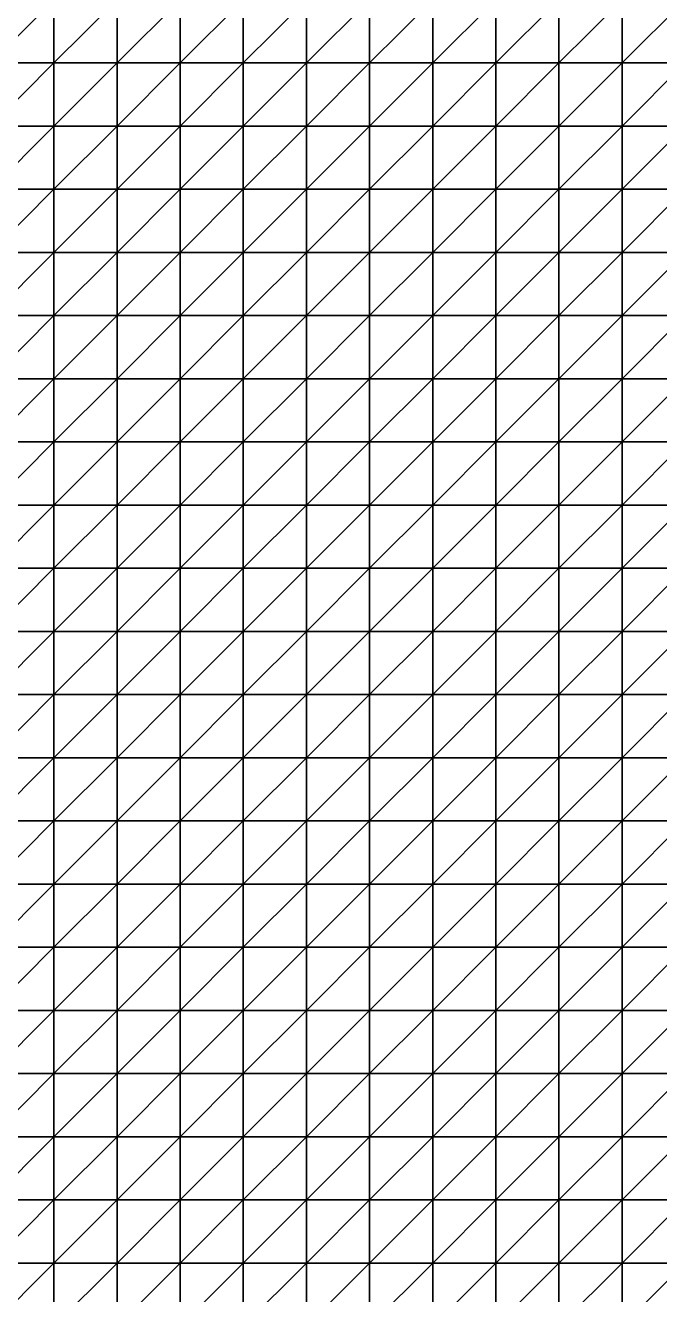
# Model space of a CAD drawing. Header units: metres. Extents: x 351000 to 353000, y 7455000 to 7457000.
# Drawn here: x 352239 to 352490, y 7455988 to 7456490 of the extents above; entities that cross this region are included whole.
import ezdxf

# ---------------------------------------------------------------- set-up
doc = ezdxf.new("R2010")
doc.units = ezdxf.units.M

msp = doc.modelspace()

# ---------------------------------------------------------------- linework, layer by layer
at = {"layer": 'TOP_OF_HYPOGENE_TOH'}
for points in [[(352225, 7456475, 1169.61), (352250, 7456475, 1164.78), (352250, 7456500, 1168.86)], [(352225, 7456475, 1169.61), (352250, 7456500, 1168.86), (352225, 7456500, 1174.93)], [(352250, 7456475, 1164.78), (352275, 7456475, 1161.96), (352275, 7456500, 1163.73)], [(352250, 7456475, 1164.78), (352275, 7456500, 1163.73), (352250, 7456500, 1168.86)], [(352275, 7456475, 1161.96), (352300, 7456475, 1161.4), (352300, 7456500, 1160.04)], [(352275, 7456475, 1161.96), (352300, 7456500, 1160.04), (352275, 7456500, 1163.73)], [(352300, 7456475, 1161.4), (352325, 7456475, 1163.26), (352325, 7456500, 1158.34)], [(352300, 7456475, 1161.4), (352325, 7456500, 1158.34), (352300, 7456500, 1160.04)], [(352325, 7456475, 1163.26), (352350, 7456475, 1167.53), (352350, 7456500, 1158.99)], [(352325, 7456475, 1163.26), (352350, 7456500, 1158.99), (352325, 7456500, 1158.34)], [(352350, 7456475, 1167.53), (352375, 7456475, 1173.65), (352375, 7456500, 1161.73)], [(352350, 7456475, 1167.53), (352375, 7456500, 1161.73), (352350, 7456500, 1158.99)], [(352375, 7456475, 1173.65), (352400, 7456475, 1180.23), (352400, 7456500, 1165.46)], [(352375, 7456475, 1173.65), (352400, 7456500, 1165.46), (352375, 7456500, 1161.73)], [(352400, 7456475, 1180.23), (352425, 7456475, 1185.35), (352425, 7456500, 1168.48)], [(352400, 7456475, 1180.23), (352425, 7456500, 1168.48), (352400, 7456500, 1165.46)], [(352425, 7456475, 1185.35), (352450, 7456475, 1187.25), (352450, 7456500, 1169.11)], [(352425, 7456475, 1185.35), (352450, 7456500, 1169.11), (352425, 7456500, 1168.48)], [(352450, 7456475, 1187.25), (352475, 7456475, 1185.13), (352475, 7456500, 1166.54)], [(352450, 7456475, 1187.25), (352475, 7456500, 1166.54), (352450, 7456500, 1169.11)], [(352475, 7456475, 1185.13), (352500, 7456475, 1179.49), (352500, 7456500, 1161.14)], [(352475, 7456475, 1185.13), (352500, 7456500, 1161.14), (352475, 7456500, 1166.54)], [(352225, 7456450, 1166.2), (352250, 7456450, 1162.81), (352250, 7456475, 1164.78)], [(352225, 7456450, 1166.2), (352250, 7456475, 1164.78), (352225, 7456475, 1169.61)], [(352250, 7456450, 1162.81), (352275, 7456450, 1162.19), (352275, 7456475, 1161.96)], [(352250, 7456450, 1162.81), (352275, 7456475, 1161.96), (352250, 7456475, 1164.78)], [(352275, 7456450, 1162.19), (352300, 7456450, 1164.19), (352300, 7456475, 1161.4)], [(352275, 7456450, 1162.19), (352300, 7456475, 1161.4), (352275, 7456475, 1161.96)], [(352300, 7456450, 1164.19), (352325, 7456450, 1168.64), (352325, 7456475, 1163.26)], [(352300, 7456450, 1164.19), (352325, 7456475, 1163.26), (352300, 7456475, 1161.4)], [(352325, 7456450, 1168.64), (352350, 7456450, 1175.31), (352350, 7456475, 1167.53)], [(352325, 7456450, 1168.64), (352350, 7456475, 1167.53), (352325, 7456475, 1163.26)], [(352350, 7456450, 1175.31), (352375, 7456450, 1183.5), (352375, 7456475, 1173.65)], [(352350, 7456450, 1175.31), (352375, 7456475, 1173.65), (352350, 7456475, 1167.53)], [(352375, 7456450, 1183.5), (352400, 7456450, 1191.33), (352400, 7456475, 1180.23)], [(352375, 7456450, 1183.5), (352400, 7456475, 1180.23), (352375, 7456475, 1173.65)], [(352400, 7456450, 1191.33), (352425, 7456450, 1193.7), (352425, 7456475, 1185.35)], [(352400, 7456450, 1191.33), (352425, 7456475, 1185.35), (352400, 7456475, 1180.23)], [(352425, 7456450, 1193.7), (352450, 7456450, 1197.53), (352450, 7456475, 1187.25)], [(352425, 7456450, 1193.7), (352450, 7456475, 1187.25), (352425, 7456475, 1185.35)], [(352450, 7456450, 1197.53), (352475, 7456450, 1199.98), (352475, 7456475, 1185.13)], [(352450, 7456450, 1197.53), (352475, 7456475, 1185.13), (352450, 7456475, 1187.25)], [(352475, 7456450, 1199.98), (352500, 7456450, 1195.03), (352500, 7456475, 1179.49)], [(352475, 7456450, 1199.98), (352500, 7456475, 1179.49), (352475, 7456475, 1185.13)], [(352225, 7456425, 1163.8), (352250, 7456425, 1161.75), (352250, 7456450, 1162.81)], [(352225, 7456425, 1163.8), (352250, 7456450, 1162.81), (352225, 7456450, 1166.2)], [(352250, 7456425, 1161.75), (352275, 7456425, 1162.75), (352275, 7456450, 1162.19)], [(352250, 7456425, 1161.75), (352275, 7456450, 1162.19), (352250, 7456450, 1162.81)], [(352275, 7456425, 1162.75), (352300, 7456425, 1166.3), (352300, 7456450, 1164.19)], [(352275, 7456425, 1162.75), (352300, 7456450, 1164.19), (352275, 7456450, 1162.19)], [(352300, 7456425, 1166.3), (352325, 7456425, 1171.99), (352325, 7456450, 1168.64)], [(352300, 7456425, 1166.3), (352325, 7456450, 1168.64), (352300, 7456450, 1164.19)], [(352325, 7456425, 1171.99), (352350, 7456425, 1179.56), (352350, 7456450, 1175.31)], [(352325, 7456425, 1171.99), (352350, 7456450, 1175.31), (352325, 7456450, 1168.64)], [(352350, 7456425, 1179.56), (352375, 7456425, 1188.45), (352375, 7456450, 1183.5)], [(352350, 7456425, 1179.56), (352375, 7456450, 1183.5), (352350, 7456450, 1175.31)], [(352375, 7456425, 1188.45), (352400, 7456425, 1197.41), (352400, 7456450, 1191.33)], [(352375, 7456425, 1188.45), (352400, 7456450, 1191.33), (352375, 7456450, 1183.5)], [(352400, 7456425, 1197.41), (352425, 7456425, 1201.36), (352425, 7456450, 1193.7)], [(352400, 7456425, 1197.41), (352425, 7456450, 1193.7), (352400, 7456450, 1191.33)], [(352425, 7456425, 1201.36), (352450, 7456425, 1205.59), (352450, 7456450, 1197.53)], [(352425, 7456425, 1201.36), (352450, 7456450, 1197.53), (352425, 7456450, 1193.7)], [(352450, 7456425, 1205.59), (352475, 7456425, 1209.28), (352475, 7456450, 1199.98)], [(352450, 7456425, 1205.59), (352475, 7456450, 1199.98), (352450, 7456450, 1197.53)], [(352475, 7456425, 1209.28), (352500, 7456425, 1206.32), (352500, 7456450, 1195.03)], [(352475, 7456425, 1209.28), (352500, 7456450, 1195.03), (352475, 7456450, 1199.98)], [(352225, 7456400, 1160.88), (352250, 7456400, 1160.35), (352250, 7456425, 1161.75)], [(352225, 7456400, 1160.88), (352250, 7456425, 1161.75), (352225, 7456425, 1163.8)], [(352250, 7456400, 1160.35), (352275, 7456400, 1162.72), (352275, 7456425, 1162.75)], [(352250, 7456400, 1160.35), (352275, 7456425, 1162.75), (352250, 7456425, 1161.75)], [(352275, 7456400, 1162.72), (352300, 7456400, 1167.13), (352300, 7456425, 1166.3)], [(352275, 7456400, 1162.72), (352300, 7456425, 1166.3), (352275, 7456425, 1162.75)], [(352300, 7456400, 1167.13), (352325, 7456400, 1173.11), (352325, 7456425, 1171.99)], [(352300, 7456400, 1167.13), (352325, 7456425, 1171.99), (352300, 7456425, 1166.3)], [(352325, 7456400, 1173.11), (352350, 7456400, 1180.56), (352350, 7456425, 1179.56)], [(352325, 7456400, 1173.11), (352350, 7456425, 1179.56), (352325, 7456425, 1171.99)], [(352350, 7456400, 1180.56), (352375, 7456400, 1189.23), (352375, 7456425, 1188.45)], [(352350, 7456400, 1180.56), (352375, 7456425, 1188.45), (352350, 7456425, 1179.56)], [(352375, 7456400, 1189.23), (352400, 7456400, 1198.22), (352400, 7456425, 1197.41)], [(352375, 7456400, 1189.23), (352400, 7456425, 1197.41), (352375, 7456425, 1188.45)], [(352400, 7456400, 1198.22), (352425, 7456400, 1206.14), (352425, 7456425, 1201.36)], [(352400, 7456400, 1198.22), (352425, 7456425, 1201.36), (352400, 7456425, 1197.41)], [(352425, 7456400, 1206.14), (352450, 7456400, 1211.73), (352450, 7456425, 1205.59)], [(352425, 7456400, 1206.14), (352450, 7456425, 1205.59), (352425, 7456425, 1201.36)], [(352450, 7456400, 1211.73), (352475, 7456400, 1214.41), (352475, 7456425, 1209.28)], [(352450, 7456400, 1211.73), (352475, 7456425, 1209.28), (352450, 7456425, 1205.59)], [(352475, 7456400, 1214.41), (352500, 7456400, 1214.37), (352500, 7456425, 1206.32)], [(352475, 7456400, 1214.41), (352500, 7456425, 1206.32), (352475, 7456425, 1209.28)], [(352225, 7456375, 1156.43), (352250, 7456375, 1158.19), (352250, 7456400, 1160.35)], [(352225, 7456375, 1156.43), (352250, 7456400, 1160.35), (352225, 7456400, 1160.88)], [(352250, 7456375, 1158.19), (352275, 7456375, 1162.28), (352275, 7456400, 1162.72)], [(352250, 7456375, 1158.19), (352275, 7456400, 1162.72), (352250, 7456400, 1160.35)], [(352275, 7456375, 1162.28), (352300, 7456375, 1167.61), (352300, 7456400, 1167.13)], [(352275, 7456375, 1162.28), (352300, 7456400, 1167.13), (352275, 7456400, 1162.72)], [(352300, 7456375, 1167.61), (352325, 7456375, 1173.73), (352325, 7456400, 1173.11)], [(352300, 7456375, 1167.61), (352325, 7456400, 1173.11), (352300, 7456400, 1167.13)], [(352325, 7456375, 1173.73), (352350, 7456375, 1180.81), (352350, 7456400, 1180.56)], [(352325, 7456375, 1173.73), (352350, 7456400, 1180.56), (352325, 7456400, 1173.11)], [(352350, 7456375, 1180.81), (352375, 7456375, 1189.03), (352375, 7456400, 1189.23)], [(352350, 7456375, 1180.81), (352375, 7456400, 1189.23), (352350, 7456400, 1180.56)], [(352375, 7456375, 1189.03), (352400, 7456375, 1197.89), (352400, 7456400, 1198.22)], [(352375, 7456375, 1189.03), (352400, 7456400, 1198.22), (352375, 7456400, 1189.23)], [(352400, 7456375, 1197.89), (352425, 7456375, 1206.35), (352425, 7456400, 1206.14)], [(352400, 7456375, 1197.89), (352425, 7456400, 1206.14), (352400, 7456400, 1198.22)], [(352425, 7456375, 1206.35), (352450, 7456375, 1213.39), (352450, 7456400, 1211.73)], [(352425, 7456375, 1206.35), (352450, 7456400, 1211.73), (352425, 7456400, 1206.14)], [(352450, 7456375, 1213.39), (352475, 7456375, 1218.4), (352475, 7456400, 1214.41)], [(352450, 7456375, 1213.39), (352475, 7456400, 1214.41), (352450, 7456400, 1211.73)], [(352475, 7456375, 1218.4), (352500, 7456375, 1221.27), (352500, 7456400, 1214.37)], [(352475, 7456375, 1218.4), (352500, 7456400, 1214.37), (352475, 7456400, 1214.41)], [(352225, 7456350, 1150.54), (352250, 7456350, 1155.57), (352250, 7456375, 1158.19)], [(352225, 7456350, 1150.54), (352250, 7456375, 1158.19), (352225, 7456375, 1156.43)], [(352250, 7456350, 1155.57), (352275, 7456350, 1162.14), (352275, 7456375, 1162.28)], [(352250, 7456350, 1155.57), (352275, 7456375, 1162.28), (352250, 7456375, 1158.19)], [(352275, 7456350, 1162.14), (352300, 7456350, 1168.94), (352300, 7456375, 1167.61)], [(352275, 7456350, 1162.14), (352300, 7456375, 1167.61), (352275, 7456375, 1162.28)], [(352300, 7456350, 1168.94), (352325, 7456350, 1175.65), (352325, 7456375, 1173.73)], [(352300, 7456350, 1168.94), (352325, 7456375, 1173.73), (352300, 7456375, 1167.61)], [(352325, 7456350, 1175.65), (352350, 7456350, 1182.76), (352350, 7456375, 1180.81)], [(352325, 7456350, 1175.65), (352350, 7456375, 1180.81), (352325, 7456375, 1173.73)], [(352350, 7456350, 1182.76), (352375, 7456350, 1190.8), (352375, 7456375, 1189.03)], [(352350, 7456350, 1182.76), (352375, 7456375, 1189.03), (352350, 7456375, 1180.81)], [(352375, 7456350, 1190.8), (352400, 7456350, 1199.68), (352400, 7456375, 1197.89)], [(352375, 7456350, 1190.8), (352400, 7456375, 1197.89), (352375, 7456375, 1189.03)], [(352400, 7456350, 1199.68), (352425, 7456350, 1208.66), (352425, 7456375, 1206.35)], [(352400, 7456350, 1199.68), (352425, 7456375, 1206.35), (352400, 7456375, 1197.89)], [(352425, 7456350, 1208.66), (352450, 7456350, 1216.84), (352450, 7456375, 1213.39)], [(352425, 7456350, 1208.66), (352450, 7456375, 1213.39), (352425, 7456375, 1206.35)], [(352450, 7456350, 1216.84), (352475, 7456350, 1223.52), (352475, 7456375, 1218.4)], [(352450, 7456350, 1216.84), (352475, 7456375, 1218.4), (352450, 7456375, 1213.39)], [(352475, 7456350, 1223.52), (352500, 7456350, 1228.3), (352500, 7456375, 1221.27)], [(352475, 7456350, 1223.52), (352500, 7456375, 1221.27), (352475, 7456375, 1218.4)], [(352225, 7456325, 1144.14), (352250, 7456325, 1153), (352250, 7456350, 1155.57)], [(352225, 7456325, 1144.14), (352250, 7456350, 1155.57), (352225, 7456350, 1150.54)], [(352250, 7456325, 1153), (352275, 7456325, 1162.49), (352275, 7456350, 1162.14)], [(352250, 7456325, 1153), (352275, 7456350, 1162.14), (352250, 7456350, 1155.57)], [(352275, 7456325, 1162.49), (352300, 7456325, 1171.23), (352300, 7456350, 1168.94)], [(352275, 7456325, 1162.49), (352300, 7456350, 1168.94), (352275, 7456350, 1162.14)], [(352300, 7456325, 1171.23), (352325, 7456325, 1179.06), (352325, 7456350, 1175.65)], [(352300, 7456325, 1171.23), (352325, 7456350, 1175.65), (352300, 7456350, 1168.94)], [(352325, 7456325, 1179.06), (352350, 7456325, 1186.72), (352350, 7456350, 1182.76)], [(352325, 7456325, 1179.06), (352350, 7456350, 1182.76), (352325, 7456350, 1175.65)], [(352350, 7456325, 1186.72), (352375, 7456325, 1195.05), (352375, 7456350, 1190.8)], [(352350, 7456325, 1186.72), (352375, 7456350, 1190.8), (352350, 7456350, 1182.76)], [(352375, 7456325, 1195.05), (352400, 7456325, 1204.23), (352400, 7456350, 1199.68)], [(352375, 7456325, 1195.05), (352400, 7456350, 1199.68), (352375, 7456350, 1190.8)], [(352400, 7456325, 1204.23), (352425, 7456325, 1213.67), (352425, 7456350, 1208.66)], [(352400, 7456325, 1204.23), (352425, 7456350, 1208.66), (352400, 7456350, 1199.68)], [(352425, 7456325, 1213.67), (352450, 7456325, 1222.48), (352450, 7456350, 1216.84)], [(352425, 7456325, 1213.67), (352450, 7456350, 1216.84), (352425, 7456350, 1208.66)], [(352450, 7456325, 1222.48), (352475, 7456325, 1229.81), (352475, 7456350, 1223.52)], [(352450, 7456325, 1222.48), (352475, 7456350, 1223.52), (352450, 7456350, 1216.84)], [(352475, 7456325, 1229.81), (352500, 7456325, 1234.99), (352500, 7456350, 1228.3)], [(352475, 7456325, 1229.81), (352500, 7456350, 1228.3), (352475, 7456350, 1223.52)], [(352225, 7456300, 1138.33), (352250, 7456300, 1150.58), (352250, 7456325, 1153)], [(352225, 7456300, 1138.33), (352250, 7456325, 1153), (352225, 7456325, 1144.14)], [(352250, 7456300, 1150.58), (352275, 7456300, 1162.62), (352275, 7456325, 1162.49)], [(352250, 7456300, 1150.58), (352275, 7456325, 1162.49), (352250, 7456325, 1153)], [(352275, 7456300, 1162.62), (352300, 7456300, 1173.14), (352300, 7456325, 1171.23)], [(352275, 7456300, 1162.62), (352300, 7456325, 1171.23), (352275, 7456325, 1162.49)], [(352300, 7456300, 1173.14), (352325, 7456300, 1182.16), (352325, 7456325, 1179.06)], [(352300, 7456300, 1173.14), (352325, 7456325, 1179.06), (352300, 7456325, 1171.23)], [(352325, 7456300, 1182.16), (352350, 7456300, 1190.66), (352350, 7456325, 1186.72)], [(352325, 7456300, 1182.16), (352350, 7456325, 1186.72), (352325, 7456325, 1179.06)], [(352350, 7456300, 1190.66), (352375, 7456300, 1199.64), (352375, 7456325, 1195.05)], [(352350, 7456300, 1190.66), (352375, 7456325, 1195.05), (352350, 7456325, 1186.72)], [(352375, 7456300, 1199.64), (352400, 7456300, 1209.36), (352400, 7456325, 1204.23)], [(352375, 7456300, 1199.64), (352400, 7456325, 1204.23), (352375, 7456325, 1195.05)], [(352400, 7456300, 1209.36), (352425, 7456300, 1219.24), (352425, 7456325, 1213.67)], [(352400, 7456300, 1209.36), (352425, 7456325, 1213.67), (352400, 7456325, 1204.23)], [(352425, 7456300, 1219.24), (352450, 7456300, 1228.25), (352450, 7456325, 1222.48)], [(352425, 7456300, 1219.24), (352450, 7456325, 1222.48), (352425, 7456325, 1213.67)], [(352450, 7456300, 1228.25), (352475, 7456300, 1234.64), (352475, 7456325, 1229.81)], [(352450, 7456300, 1228.25), (352475, 7456325, 1229.81), (352450, 7456325, 1222.48)], [(352475, 7456300, 1234.64), (352500, 7456300, 1239.45), (352500, 7456325, 1234.99)], [(352475, 7456300, 1234.64), (352500, 7456325, 1234.99), (352475, 7456325, 1229.81)], [(352225, 7456275, 1133.85), (352250, 7456275, 1148.08), (352250, 7456300, 1150.58)], [(352225, 7456275, 1133.85), (352250, 7456300, 1150.58), (352225, 7456300, 1138.33)], [(352250, 7456275, 1148.08), (352275, 7456275, 1161.45), (352275, 7456300, 1162.62)], [(352250, 7456275, 1148.08), (352275, 7456300, 1162.62), (352250, 7456300, 1150.58)], [(352275, 7456275, 1161.45), (352300, 7456275, 1172.88), (352300, 7456300, 1173.14)], [(352275, 7456275, 1161.45), (352300, 7456300, 1173.14), (352275, 7456300, 1162.62)], [(352300, 7456275, 1172.88), (352325, 7456275, 1182.63), (352325, 7456300, 1182.16)], [(352300, 7456275, 1172.88), (352325, 7456300, 1182.16), (352300, 7456300, 1173.14)], [(352325, 7456275, 1182.63), (352350, 7456275, 1191.84), (352350, 7456300, 1190.66)], [(352325, 7456275, 1182.63), (352350, 7456300, 1190.66), (352325, 7456300, 1182.16)], [(352350, 7456275, 1191.84), (352375, 7456275, 1201.57), (352375, 7456300, 1199.64)], [(352350, 7456275, 1191.84), (352375, 7456300, 1199.64), (352350, 7456300, 1190.66)], [(352375, 7456275, 1201.57), (352400, 7456275, 1211.99), (352400, 7456300, 1209.36)], [(352375, 7456275, 1201.57), (352400, 7456300, 1209.36), (352375, 7456300, 1199.64)], [(352400, 7456275, 1211.99), (352425, 7456275, 1222.33), (352425, 7456300, 1219.24)], [(352400, 7456275, 1211.99), (352425, 7456300, 1219.24), (352400, 7456300, 1209.36)], [(352425, 7456275, 1222.33), (352450, 7456275, 1231.28), (352450, 7456300, 1228.25)], [(352425, 7456275, 1222.33), (352450, 7456300, 1228.25), (352425, 7456300, 1219.24)], [(352450, 7456275, 1231.28), (352475, 7456275, 1235.48), (352475, 7456300, 1234.64)], [(352450, 7456275, 1231.28), (352475, 7456300, 1234.64), (352450, 7456300, 1228.25)], [(352475, 7456275, 1235.48), (352500, 7456275, 1238.71), (352500, 7456300, 1239.45)], [(352475, 7456275, 1235.48), (352500, 7456300, 1239.45), (352475, 7456300, 1234.64)], [(352225, 7456250, 1131.02), (352250, 7456250, 1145.44), (352250, 7456275, 1148.08)], [(352225, 7456250, 1131.02), (352250, 7456275, 1148.08), (352225, 7456275, 1133.85)], [(352250, 7456250, 1145.44), (352275, 7456250, 1158.58), (352275, 7456275, 1161.45)], [(352250, 7456250, 1145.44), (352275, 7456275, 1161.45), (352250, 7456275, 1148.08)], [(352275, 7456250, 1158.58), (352300, 7456250, 1169.73), (352300, 7456275, 1172.88)], [(352275, 7456250, 1158.58), (352300, 7456275, 1172.88), (352275, 7456275, 1161.45)], [(352300, 7456250, 1169.73), (352325, 7456250, 1179.45), (352325, 7456275, 1182.63)], [(352300, 7456250, 1169.73), (352325, 7456275, 1182.63), (352300, 7456275, 1172.88)], [(352325, 7456250, 1179.45), (352350, 7456250, 1189.01), (352350, 7456275, 1191.84)], [(352325, 7456250, 1179.45), (352350, 7456275, 1191.84), (352325, 7456275, 1182.63)], [(352350, 7456250, 1189.01), (352375, 7456250, 1199.36), (352375, 7456275, 1201.57)], [(352350, 7456250, 1189.01), (352375, 7456275, 1201.57), (352350, 7456275, 1191.84)], [(352375, 7456250, 1199.36), (352400, 7456250, 1210.48), (352400, 7456275, 1211.99)], [(352375, 7456250, 1199.36), (352400, 7456275, 1211.99), (352375, 7456275, 1201.57)], [(352400, 7456250, 1210.48), (352425, 7456250, 1221.26), (352425, 7456275, 1222.33)], [(352400, 7456250, 1210.48), (352425, 7456275, 1222.33), (352400, 7456275, 1211.99)], [(352425, 7456250, 1221.26), (352450, 7456250, 1230.04), (352450, 7456275, 1231.28)], [(352425, 7456250, 1221.26), (352450, 7456275, 1231.28), (352425, 7456275, 1222.33)], [(352450, 7456250, 1230.04), (352475, 7456250, 1235.07), (352475, 7456275, 1235.48)], [(352450, 7456250, 1230.04), (352475, 7456275, 1235.48), (352450, 7456275, 1231.28)], [(352475, 7456250, 1235.07), (352500, 7456250, 1236.25), (352500, 7456275, 1238.71)], [(352475, 7456250, 1235.07), (352500, 7456275, 1238.71), (352475, 7456275, 1235.48)], [(352225, 7456225, 1129.97), (352250, 7456225, 1143.18), (352250, 7456250, 1145.44)], [(352225, 7456225, 1129.97), (352250, 7456250, 1145.44), (352225, 7456250, 1131.02)], [(352250, 7456225, 1143.18), (352275, 7456225, 1154.87), (352275, 7456250, 1158.58)], [(352250, 7456225, 1143.18), (352275, 7456250, 1158.58), (352250, 7456250, 1145.44)], [(352275, 7456225, 1154.87), (352300, 7456225, 1164.81), (352300, 7456250, 1169.73)], [(352275, 7456225, 1154.87), (352300, 7456250, 1169.73), (352275, 7456250, 1158.58)], [(352300, 7456225, 1164.81), (352325, 7456225, 1173.88), (352325, 7456250, 1179.45)], [(352300, 7456225, 1164.81), (352325, 7456250, 1179.45), (352300, 7456250, 1169.73)], [(352325, 7456225, 1173.88), (352350, 7456225, 1183.39), (352350, 7456250, 1189.01)], [(352325, 7456225, 1173.88), (352350, 7456250, 1189.01), (352325, 7456250, 1179.45)], [(352350, 7456225, 1183.39), (352375, 7456225, 1194.12), (352375, 7456250, 1199.36)], [(352350, 7456225, 1183.39), (352375, 7456250, 1199.36), (352350, 7456250, 1189.01)], [(352375, 7456225, 1194.12), (352400, 7456225, 1205.73), (352400, 7456250, 1210.48)], [(352375, 7456225, 1194.12), (352400, 7456250, 1210.48), (352375, 7456250, 1199.36)], [(352400, 7456225, 1205.73), (352425, 7456225, 1216.72), (352425, 7456250, 1221.26)], [(352400, 7456225, 1205.73), (352425, 7456250, 1221.26), (352400, 7456250, 1210.48)], [(352425, 7456225, 1216.72), (352450, 7456225, 1225.13), (352450, 7456250, 1230.04)], [(352425, 7456225, 1216.72), (352450, 7456250, 1230.04), (352425, 7456250, 1221.26)], [(352450, 7456225, 1225.13), (352475, 7456225, 1229.31), (352475, 7456250, 1235.07)], [(352450, 7456225, 1225.13), (352475, 7456250, 1235.07), (352450, 7456250, 1230.04)], [(352475, 7456225, 1229.31), (352500, 7456225, 1228.7), (352500, 7456250, 1236.25)], [(352475, 7456225, 1229.31), (352500, 7456250, 1236.25), (352475, 7456250, 1235.07)], [(352225, 7456200, 1130.69), (352250, 7456200, 1142.13), (352250, 7456225, 1143.18)], [(352225, 7456200, 1130.69), (352250, 7456225, 1143.18), (352225, 7456225, 1129.97)], [(352250, 7456200, 1142.13), (352275, 7456200, 1151.95), (352275, 7456225, 1154.87)], [(352250, 7456200, 1142.13), (352275, 7456225, 1154.87), (352250, 7456225, 1143.18)], [(352275, 7456200, 1151.95), (352300, 7456200, 1160.39), (352300, 7456225, 1164.81)], [(352275, 7456200, 1151.95), (352300, 7456225, 1164.81), (352275, 7456225, 1154.87)], [(352300, 7456200, 1160.39), (352325, 7456200, 1168.57), (352325, 7456225, 1173.88)], [(352300, 7456200, 1160.39), (352325, 7456225, 1173.88), (352300, 7456225, 1164.81)], [(352325, 7456200, 1168.57), (352350, 7456200, 1177.78), (352350, 7456225, 1183.39)], [(352325, 7456200, 1168.57), (352350, 7456225, 1183.39), (352325, 7456225, 1173.88)], [(352350, 7456200, 1177.78), (352375, 7456200, 1188.59), (352375, 7456225, 1194.12)], [(352350, 7456200, 1177.78), (352375, 7456225, 1194.12), (352350, 7456225, 1183.39)], [(352375, 7456200, 1188.59), (352400, 7456200, 1200.29), (352400, 7456225, 1205.73)], [(352375, 7456200, 1188.59), (352400, 7456225, 1205.73), (352375, 7456225, 1194.12)], [(352400, 7456200, 1200.29), (352425, 7456200, 1211.04), (352425, 7456225, 1216.72)], [(352400, 7456200, 1200.29), (352425, 7456225, 1216.72), (352400, 7456225, 1205.73)], [(352425, 7456200, 1211.04), (352450, 7456200, 1218.66), (352450, 7456225, 1225.13)], [(352425, 7456200, 1211.04), (352450, 7456225, 1225.13), (352425, 7456225, 1216.72)], [(352450, 7456200, 1218.66), (352475, 7456200, 1221.52), (352475, 7456225, 1229.31)], [(352450, 7456200, 1218.66), (352475, 7456225, 1229.31), (352450, 7456225, 1225.13)], [(352475, 7456200, 1221.52), (352500, 7456200, 1219.35), (352500, 7456225, 1228.7)], [(352475, 7456200, 1221.52), (352500, 7456225, 1228.7), (352475, 7456225, 1229.31)], [(352225, 7456175, 1132.82), (352250, 7456175, 1142.72), (352250, 7456200, 1142.13)], [(352225, 7456175, 1132.82), (352250, 7456200, 1142.13), (352225, 7456200, 1130.69)], [(352250, 7456175, 1142.72), (352275, 7456175, 1150.99), (352275, 7456200, 1151.95)], [(352250, 7456175, 1142.72), (352275, 7456200, 1151.95), (352250, 7456200, 1142.13)], [(352275, 7456175, 1150.99), (352300, 7456175, 1158.19), (352300, 7456200, 1160.39)], [(352275, 7456175, 1150.99), (352300, 7456200, 1160.39), (352275, 7456200, 1151.95)], [(352300, 7456175, 1158.19), (352325, 7456175, 1165.62), (352325, 7456200, 1168.57)], [(352300, 7456175, 1158.19), (352325, 7456200, 1168.57), (352300, 7456200, 1160.39)], [(352325, 7456175, 1165.62), (352350, 7456175, 1174.48), (352350, 7456200, 1177.78)], [(352325, 7456175, 1165.62), (352350, 7456200, 1177.78), (352325, 7456200, 1168.57)], [(352350, 7456175, 1174.48), (352375, 7456175, 1185.08), (352375, 7456200, 1188.59)], [(352350, 7456175, 1174.48), (352375, 7456200, 1188.59), (352350, 7456200, 1177.78)], [(352375, 7456175, 1185.08), (352400, 7456175, 1196.39), (352400, 7456200, 1200.29)], [(352375, 7456175, 1185.08), (352400, 7456200, 1200.29), (352375, 7456200, 1188.59)], [(352400, 7456175, 1196.39), (352425, 7456175, 1206.35), (352425, 7456200, 1211.04)], [(352400, 7456175, 1196.39), (352425, 7456200, 1211.04), (352400, 7456200, 1200.29)], [(352425, 7456175, 1206.35), (352450, 7456175, 1212.68), (352450, 7456200, 1218.66)], [(352425, 7456175, 1206.35), (352450, 7456200, 1218.66), (352425, 7456200, 1211.04)], [(352450, 7456175, 1212.68), (352475, 7456175, 1213.9), (352475, 7456200, 1221.52)], [(352450, 7456175, 1212.68), (352475, 7456200, 1221.52), (352450, 7456200, 1218.66)], [(352475, 7456175, 1213.9), (352500, 7456175, 1210.09), (352500, 7456200, 1219.35)], [(352475, 7456175, 1213.9), (352500, 7456200, 1219.35), (352475, 7456200, 1221.52)], [(352225, 7456150, 1135.33), (352250, 7456150, 1144.31), (352250, 7456175, 1142.72)], [(352225, 7456150, 1135.33), (352250, 7456175, 1142.72), (352225, 7456175, 1132.82)], [(352250, 7456150, 1144.31), (352275, 7456150, 1151.66), (352275, 7456175, 1150.99)], [(352250, 7456150, 1144.31), (352275, 7456175, 1150.99), (352250, 7456175, 1142.72)], [(352275, 7456150, 1151.66), (352300, 7456150, 1158.16), (352300, 7456175, 1158.19)], [(352275, 7456150, 1151.66), (352300, 7456175, 1158.19), (352275, 7456175, 1150.99)], [(352300, 7456150, 1158.16), (352325, 7456150, 1165.14), (352325, 7456175, 1165.62)], [(352300, 7456150, 1158.16), (352325, 7456175, 1165.62), (352300, 7456175, 1158.19)], [(352325, 7456150, 1165.14), (352350, 7456150, 1173.67), (352350, 7456175, 1174.48)], [(352325, 7456150, 1165.14), (352350, 7456175, 1174.48), (352325, 7456175, 1165.62)], [(352350, 7456150, 1173.67), (352375, 7456150, 1183.84), (352375, 7456175, 1185.08)], [(352350, 7456150, 1173.67), (352375, 7456175, 1185.08), (352350, 7456175, 1174.48)], [(352375, 7456150, 1183.84), (352400, 7456150, 1194.43), (352400, 7456175, 1196.39)], [(352375, 7456150, 1183.84), (352400, 7456175, 1196.39), (352375, 7456175, 1185.08)], [(352400, 7456150, 1194.43), (352425, 7456150, 1203.24), (352425, 7456175, 1206.35)], [(352400, 7456150, 1194.43), (352425, 7456175, 1206.35), (352400, 7456175, 1196.39)], [(352425, 7456150, 1203.24), (352450, 7456150, 1208.06), (352450, 7456175, 1212.68)], [(352425, 7456150, 1203.24), (352450, 7456175, 1212.68), (352425, 7456175, 1206.35)], [(352450, 7456150, 1208.06), (352475, 7456150, 1207.64), (352475, 7456175, 1213.9)], [(352450, 7456150, 1208.06), (352475, 7456175, 1213.9), (352450, 7456175, 1212.68)], [(352475, 7456150, 1207.64), (352500, 7456150, 1202.36), (352500, 7456175, 1210.09)], [(352475, 7456150, 1207.64), (352500, 7456175, 1210.09), (352475, 7456175, 1213.9)], [(352225, 7456125, 1136.9), (352250, 7456125, 1145.47), (352250, 7456150, 1144.31)], [(352225, 7456125, 1136.9), (352250, 7456150, 1144.31), (352225, 7456150, 1135.33)], [(352250, 7456125, 1145.47), (352275, 7456125, 1152.46), (352275, 7456150, 1151.66)], [(352250, 7456125, 1145.47), (352275, 7456150, 1151.66), (352250, 7456150, 1144.31)], [(352275, 7456125, 1152.46), (352300, 7456125, 1158.66), (352300, 7456150, 1158.16)], [(352275, 7456125, 1152.46), (352300, 7456150, 1158.16), (352275, 7456150, 1151.66)], [(352300, 7456125, 1158.66), (352325, 7456125, 1165.38), (352325, 7456150, 1165.14)], [(352300, 7456125, 1158.66), (352325, 7456150, 1165.14), (352300, 7456150, 1158.16)], [(352325, 7456125, 1165.38), (352350, 7456125, 1173.58), (352350, 7456150, 1173.67)], [(352325, 7456125, 1165.38), (352350, 7456150, 1173.67), (352325, 7456150, 1165.14)], [(352350, 7456125, 1173.58), (352375, 7456125, 1183.23), (352375, 7456150, 1183.84)], [(352350, 7456125, 1173.58), (352375, 7456150, 1183.84), (352350, 7456150, 1173.67)], [(352375, 7456125, 1183.23), (352400, 7456125, 1193.01), (352400, 7456150, 1194.43)], [(352375, 7456125, 1183.23), (352400, 7456150, 1194.43), (352375, 7456150, 1183.84)], [(352400, 7456125, 1193.01), (352425, 7456125, 1200.78), (352425, 7456150, 1203.24)], [(352400, 7456125, 1193.01), (352425, 7456150, 1203.24), (352400, 7456150, 1194.43)], [(352425, 7456125, 1200.78), (352450, 7456125, 1204.47), (352450, 7456150, 1208.06)], [(352425, 7456125, 1200.78), (352450, 7456150, 1208.06), (352425, 7456150, 1203.24)], [(352450, 7456125, 1204.47), (352475, 7456125, 1203.01), (352475, 7456150, 1207.64)], [(352450, 7456125, 1204.47), (352475, 7456150, 1207.64), (352450, 7456150, 1208.06)], [(352475, 7456125, 1203.01), (352500, 7456125, 1197.04), (352500, 7456150, 1202.36)], [(352475, 7456125, 1203.01), (352500, 7456150, 1202.36), (352475, 7456150, 1207.64)], [(352225, 7456100, 1136.71), (352250, 7456100, 1145.17), (352250, 7456125, 1145.47)], [(352225, 7456100, 1136.71), (352250, 7456125, 1145.47), (352225, 7456125, 1136.9)], [(352250, 7456100, 1145.17), (352275, 7456100, 1152.04), (352275, 7456125, 1152.46)], [(352250, 7456100, 1145.17), (352275, 7456125, 1152.46), (352250, 7456125, 1145.47)], [(352275, 7456100, 1152.04), (352300, 7456100, 1158.06), (352300, 7456125, 1158.66)], [(352275, 7456100, 1152.04), (352300, 7456125, 1158.66), (352275, 7456125, 1152.46)], [(352300, 7456100, 1158.06), (352325, 7456100, 1164.46), (352325, 7456125, 1165.38)], [(352300, 7456100, 1158.06), (352325, 7456125, 1165.38), (352300, 7456125, 1158.66)], [(352325, 7456100, 1164.46), (352350, 7456100, 1172.22), (352350, 7456125, 1173.58)], [(352325, 7456100, 1164.46), (352350, 7456125, 1173.58), (352325, 7456125, 1165.38)], [(352350, 7456100, 1172.22), (352375, 7456100, 1181.29), (352375, 7456125, 1183.23)], [(352350, 7456100, 1172.22), (352375, 7456125, 1183.23), (352350, 7456125, 1173.58)], [(352375, 7456100, 1181.29), (352400, 7456100, 1190.46), (352400, 7456125, 1193.01)], [(352375, 7456100, 1181.29), (352400, 7456125, 1193.01), (352375, 7456125, 1183.23)], [(352400, 7456100, 1190.46), (352425, 7456100, 1197.72), (352425, 7456125, 1200.78)], [(352400, 7456100, 1190.46), (352425, 7456125, 1200.78), (352400, 7456125, 1193.01)], [(352425, 7456100, 1197.72), (352450, 7456100, 1201.18), (352450, 7456125, 1204.47)], [(352425, 7456100, 1197.72), (352450, 7456125, 1204.47), (352425, 7456125, 1200.78)], [(352450, 7456100, 1201.18), (352475, 7456100, 1199.92), (352475, 7456125, 1203.01)], [(352450, 7456100, 1201.18), (352475, 7456125, 1203.01), (352450, 7456125, 1204.47)], [(352475, 7456100, 1199.92), (352500, 7456100, 1194.57), (352500, 7456125, 1197.04)], [(352475, 7456100, 1199.92), (352500, 7456125, 1197.04), (352475, 7456125, 1203.01)], [(352225, 7456075, 1135.39), (352250, 7456075, 1143.97), (352250, 7456100, 1145.17)], [(352225, 7456075, 1135.39), (352250, 7456100, 1145.17), (352225, 7456100, 1136.71)], [(352250, 7456075, 1143.97), (352275, 7456075, 1150.78), (352275, 7456100, 1152.04)], [(352250, 7456075, 1143.97), (352275, 7456100, 1152.04), (352250, 7456100, 1145.17)], [(352275, 7456075, 1150.78), (352300, 7456075, 1156.44), (352300, 7456100, 1158.06)], [(352275, 7456075, 1150.78), (352300, 7456100, 1158.06), (352275, 7456100, 1152.04)], [(352300, 7456075, 1156.44), (352325, 7456075, 1162.24), (352325, 7456100, 1164.46)], [(352300, 7456075, 1156.44), (352325, 7456100, 1164.46), (352300, 7456100, 1158.06)], [(352325, 7456075, 1162.24), (352350, 7456075, 1169.25), (352350, 7456100, 1172.22)], [(352325, 7456075, 1162.24), (352350, 7456100, 1172.22), (352325, 7456100, 1164.46)], [(352350, 7456075, 1169.25), (352375, 7456075, 1177.63), (352375, 7456100, 1181.29)], [(352350, 7456075, 1169.25), (352375, 7456100, 1181.29), (352350, 7456100, 1172.22)], [(352375, 7456075, 1177.63), (352400, 7456075, 1186.37), (352400, 7456100, 1190.46)], [(352375, 7456075, 1177.63), (352400, 7456100, 1190.46), (352375, 7456100, 1181.29)], [(352400, 7456075, 1186.37), (352425, 7456075, 1193.74), (352425, 7456100, 1197.72)], [(352400, 7456075, 1186.37), (352425, 7456100, 1197.72), (352400, 7456100, 1190.46)], [(352425, 7456075, 1193.74), (352450, 7456075, 1198.01), (352450, 7456100, 1201.18)], [(352425, 7456075, 1193.74), (352450, 7456100, 1201.18), (352425, 7456100, 1197.72)], [(352450, 7456075, 1198.01), (352475, 7456075, 1198.27), (352475, 7456100, 1199.92)], [(352450, 7456075, 1198.01), (352475, 7456100, 1199.92), (352450, 7456100, 1201.18)], [(352475, 7456075, 1198.27), (352500, 7456075, 1194.94), (352500, 7456100, 1194.57)], [(352475, 7456075, 1198.27), (352500, 7456100, 1194.57), (352475, 7456100, 1199.92)], [(352225, 7456050, 1135.15), (352250, 7456050, 1144.21), (352250, 7456075, 1143.97)], [(352225, 7456050, 1135.15), (352250, 7456075, 1143.97), (352225, 7456075, 1135.39)], [(352250, 7456050, 1144.21), (352275, 7456050, 1150.99), (352275, 7456075, 1150.78)], [(352250, 7456050, 1144.21), (352275, 7456075, 1150.78), (352250, 7456075, 1143.97)], [(352275, 7456050, 1150.99), (352300, 7456050, 1156.05), (352300, 7456075, 1156.44)], [(352275, 7456050, 1150.99), (352300, 7456075, 1156.44), (352275, 7456075, 1150.78)], [(352300, 7456050, 1156.05), (352325, 7456050, 1160.82), (352325, 7456075, 1162.24)], [(352300, 7456050, 1156.05), (352325, 7456075, 1162.24), (352300, 7456075, 1156.44)], [(352325, 7456050, 1160.82), (352350, 7456050, 1166.62), (352350, 7456075, 1169.25)], [(352325, 7456050, 1160.82), (352350, 7456075, 1169.25), (352325, 7456075, 1162.24)], [(352350, 7456050, 1166.62), (352375, 7456050, 1173.96), (352375, 7456075, 1177.63)], [(352350, 7456050, 1166.62), (352375, 7456075, 1177.63), (352350, 7456075, 1169.25)], [(352375, 7456050, 1173.96), (352400, 7456050, 1182.2), (352400, 7456075, 1186.37)], [(352375, 7456050, 1173.96), (352400, 7456075, 1186.37), (352375, 7456075, 1177.63)], [(352400, 7456050, 1182.2), (352425, 7456050, 1189.92), (352425, 7456075, 1193.74)], [(352400, 7456050, 1182.2), (352425, 7456075, 1193.74), (352400, 7456075, 1186.37)], [(352425, 7456050, 1189.92), (352450, 7456050, 1195.53), (352450, 7456075, 1198.01)], [(352425, 7456050, 1189.92), (352450, 7456075, 1198.01), (352425, 7456075, 1193.74)], [(352450, 7456050, 1195.53), (352475, 7456050, 1198.04), (352475, 7456075, 1198.27)], [(352450, 7456050, 1195.53), (352475, 7456075, 1198.27), (352450, 7456075, 1198.01)], [(352475, 7456050, 1198.04), (352500, 7456050, 1197.53), (352500, 7456075, 1194.94)], [(352475, 7456050, 1198.04), (352500, 7456075, 1194.94), (352475, 7456075, 1198.27)], [(352225, 7456025, 1138.71), (352250, 7456025, 1148.76), (352250, 7456050, 1144.21)], [(352225, 7456025, 1138.71), (352250, 7456050, 1144.21), (352225, 7456050, 1135.15)], [(352250, 7456025, 1148.76), (352275, 7456025, 1155.61), (352275, 7456050, 1150.99)], [(352250, 7456025, 1148.76), (352275, 7456050, 1150.99), (352250, 7456050, 1144.21)], [(352275, 7456025, 1155.61), (352300, 7456025, 1159.87), (352300, 7456050, 1156.05)], [(352275, 7456025, 1155.61), (352300, 7456050, 1156.05), (352275, 7456050, 1150.99)], [(352300, 7456025, 1159.87), (352325, 7456025, 1163.17), (352325, 7456050, 1160.82)], [(352300, 7456025, 1159.87), (352325, 7456050, 1160.82), (352300, 7456050, 1156.05)], [(352325, 7456025, 1163.17), (352350, 7456025, 1167.23), (352350, 7456050, 1166.62)], [(352325, 7456025, 1163.17), (352350, 7456050, 1166.62), (352325, 7456050, 1160.82)], [(352350, 7456025, 1167.23), (352375, 7456025, 1172.98), (352375, 7456050, 1173.96)], [(352350, 7456025, 1167.23), (352375, 7456050, 1173.96), (352350, 7456050, 1166.62)], [(352375, 7456025, 1172.98), (352400, 7456025, 1180.23), (352400, 7456050, 1182.2)], [(352375, 7456025, 1172.98), (352400, 7456050, 1182.2), (352375, 7456050, 1173.96)], [(352400, 7456025, 1180.23), (352425, 7456025, 1187.89), (352425, 7456050, 1189.92)], [(352400, 7456025, 1180.23), (352425, 7456050, 1189.92), (352400, 7456050, 1182.2)], [(352425, 7456025, 1187.89), (352450, 7456025, 1194.56), (352450, 7456050, 1195.53)], [(352425, 7456025, 1187.89), (352450, 7456050, 1195.53), (352425, 7456050, 1189.92)], [(352450, 7456025, 1194.56), (352475, 7456025, 1199.08), (352475, 7456050, 1198.04)], [(352450, 7456025, 1194.56), (352475, 7456050, 1198.04), (352450, 7456050, 1195.53)], [(352475, 7456025, 1199.08), (352500, 7456025, 1201.11), (352500, 7456050, 1197.53)], [(352475, 7456025, 1199.08), (352500, 7456050, 1197.53), (352475, 7456050, 1198.04)], [(352225, 7456000, 1147.56), (352250, 7456000, 1159), (352250, 7456025, 1148.76)], [(352225, 7456000, 1147.56), (352250, 7456025, 1148.76), (352225, 7456025, 1138.71)], [(352250, 7456000, 1159), (352275, 7456000, 1166.04), (352275, 7456025, 1155.61)], [(352250, 7456000, 1159), (352275, 7456025, 1155.61), (352250, 7456025, 1148.76)], [(352275, 7456000, 1166.04), (352300, 7456000, 1169.37), (352300, 7456025, 1159.87)], [(352275, 7456000, 1166.04), (352300, 7456025, 1159.87), (352275, 7456025, 1155.61)], [(352300, 7456000, 1169.37), (352325, 7456000, 1170.94), (352325, 7456025, 1163.17)], [(352300, 7456000, 1169.37), (352325, 7456025, 1163.17), (352300, 7456025, 1159.87)], [(352325, 7456000, 1170.94), (352350, 7456000, 1172.83), (352350, 7456025, 1167.23)], [(352325, 7456000, 1170.94), (352350, 7456025, 1167.23), (352325, 7456025, 1163.17)], [(352350, 7456000, 1172.83), (352375, 7456000, 1176.42), (352375, 7456025, 1172.98)], [(352350, 7456000, 1172.83), (352375, 7456025, 1172.98), (352350, 7456025, 1167.23)], [(352375, 7456000, 1176.42), (352400, 7456000, 1181.98), (352400, 7456025, 1180.23)], [(352375, 7456000, 1176.42), (352400, 7456025, 1180.23), (352375, 7456025, 1172.98)], [(352400, 7456000, 1181.98), (352425, 7456000, 1188.76), (352425, 7456025, 1187.89)], [(352400, 7456000, 1181.98), (352425, 7456025, 1187.89), (352400, 7456025, 1180.23)], [(352425, 7456000, 1188.76), (352450, 7456000, 1195.51), (352450, 7456025, 1194.56)], [(352425, 7456000, 1188.76), (352450, 7456025, 1194.56), (352425, 7456025, 1187.89)], [(352450, 7456000, 1195.51), (352475, 7456000, 1200.99), (352475, 7456025, 1199.08)], [(352450, 7456000, 1195.51), (352475, 7456025, 1199.08), (352450, 7456025, 1194.56)], [(352475, 7456000, 1200.99), (352500, 7456000, 1204.46), (352500, 7456025, 1201.11)], [(352475, 7456000, 1200.99), (352500, 7456025, 1201.11), (352475, 7456025, 1199.08)], [(352225, 7455975, 1160.76), (352250, 7455975, 1173.58), (352250, 7456000, 1159)], [(352225, 7455975, 1160.76), (352250, 7456000, 1159), (352225, 7456000, 1147.56)], [(352250, 7455975, 1173.58), (352275, 7455975, 1180.75), (352275, 7456000, 1166.04)], [(352250, 7455975, 1173.58), (352275, 7456000, 1166.04), (352250, 7456000, 1159)], [(352275, 7455975, 1180.75), (352300, 7455975, 1183.16), (352300, 7456000, 1169.37)], [(352275, 7455975, 1180.75), (352300, 7456000, 1169.37), (352275, 7456000, 1166.04)], [(352300, 7455975, 1183.16), (352325, 7455975, 1182.98), (352325, 7456000, 1170.94)], [(352300, 7455975, 1183.16), (352325, 7456000, 1170.94), (352300, 7456000, 1169.37)], [(352325, 7455975, 1182.98), (352350, 7455975, 1182.63), (352350, 7456000, 1172.83)], [(352325, 7455975, 1182.98), (352350, 7456000, 1172.83), (352325, 7456000, 1170.94)], [(352350, 7455975, 1182.63), (352375, 7455975, 1183.85), (352375, 7456000, 1176.42)], [(352350, 7455975, 1182.63), (352375, 7456000, 1176.42), (352350, 7456000, 1172.83)], [(352375, 7455975, 1183.85), (352400, 7455975, 1187.25), (352400, 7456000, 1181.98)], [(352375, 7455975, 1183.85), (352400, 7456000, 1181.98), (352375, 7456000, 1176.42)], [(352400, 7455975, 1187.25), (352425, 7455975, 1192.42), (352425, 7456000, 1188.76)], [(352400, 7455975, 1187.25), (352425, 7456000, 1188.76), (352400, 7456000, 1181.98)], [(352425, 7455975, 1192.42), (352450, 7455975, 1198.26), (352450, 7456000, 1195.51)], [(352425, 7455975, 1192.42), (352450, 7456000, 1195.51), (352425, 7456000, 1188.76)], [(352450, 7455975, 1198.26), (352475, 7455975, 1203.47), (352475, 7456000, 1200.99)], [(352450, 7455975, 1198.26), (352475, 7456000, 1200.99), (352450, 7456000, 1195.51)], [(352475, 7455975, 1203.47), (352500, 7455975, 1207.05), (352500, 7456000, 1204.46)], [(352475, 7455975, 1203.47), (352500, 7456000, 1204.46), (352475, 7456000, 1200.99)]]:
    msp.add_3dface(points, dxfattribs=at)

doc.saveas('drawing.dxf')
